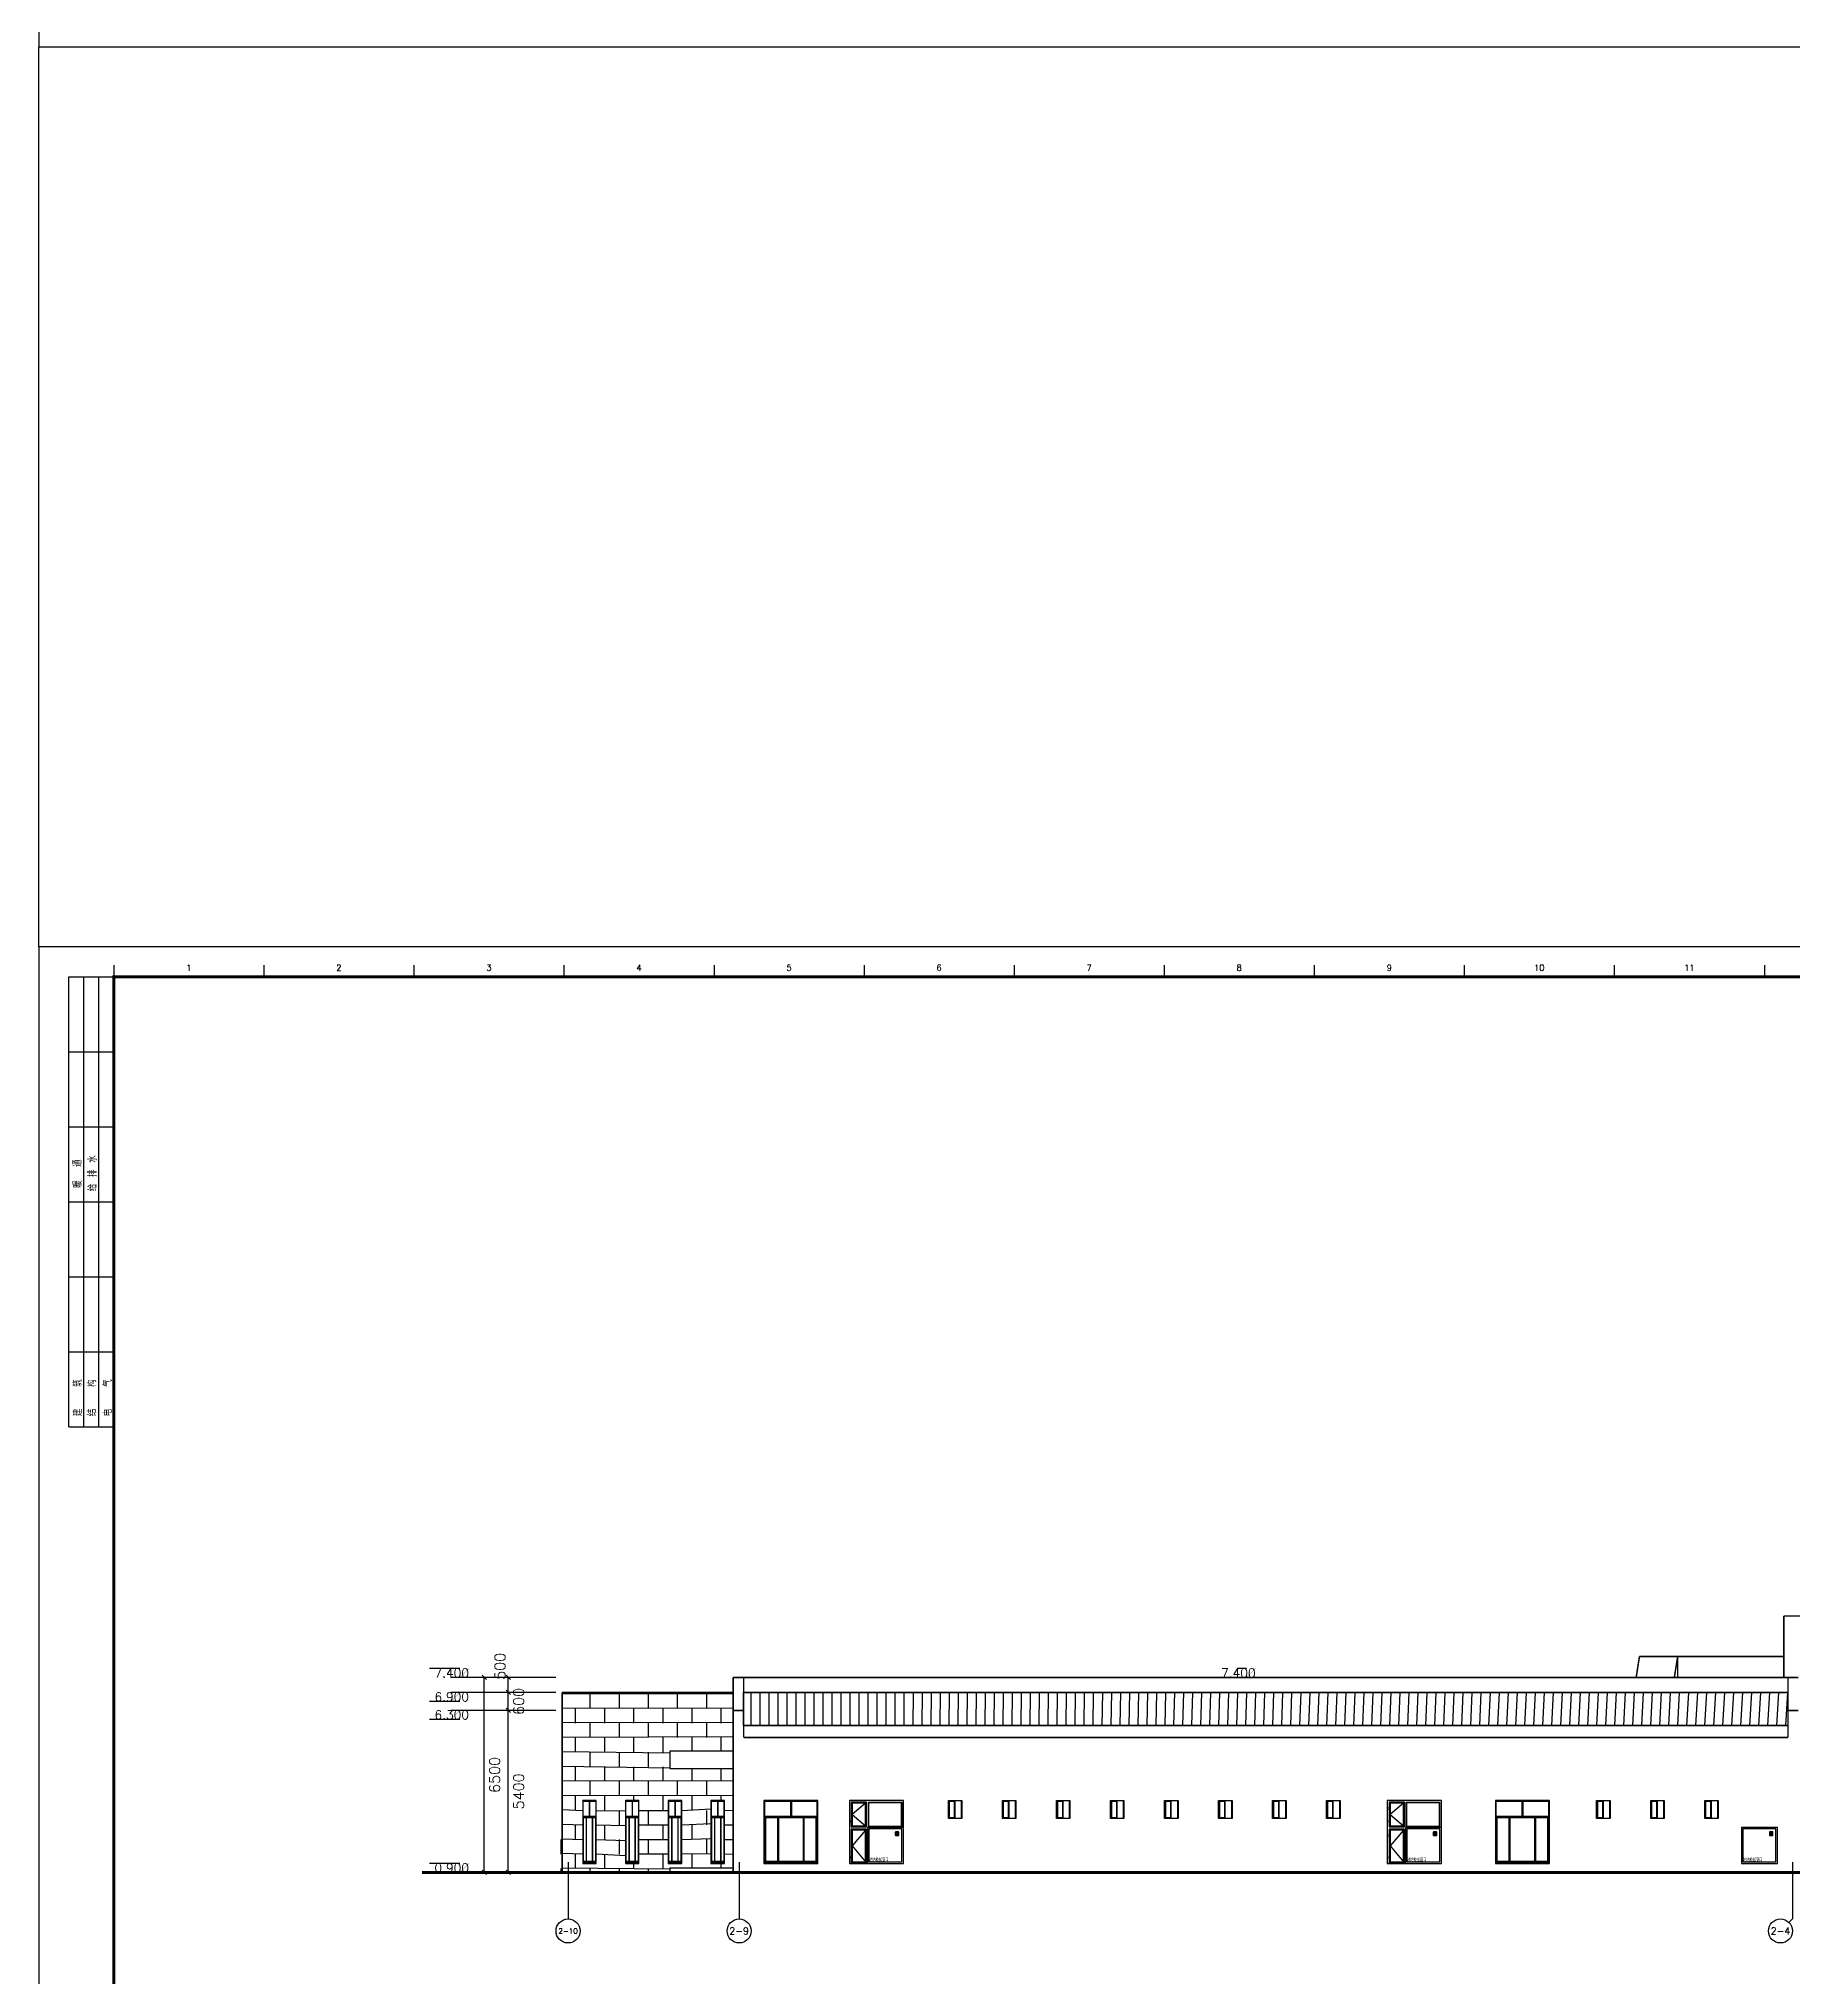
# Model space of a CAD drawing. Header units: inches. Extents: x 0 to 508000, y 0 to 738838.
# Drawn here: x 277300 to 335761, y 362194 to 426803 of the extents above; entities that cross this region are included whole.
import ezdxf
from ezdxf.enums import TextEntityAlignment as Align
from ezdxf.lldxf.tags import DXFTag

# ---------------------------------------------------------------- set-up
doc = ezdxf.new("R2010")
doc.units = ezdxf.units.IN
doc.header["$LTSCALE"] = 1000
doc.header["$MEASUREMENT"] = 0
doc.layers.get('0').update_dxf_attribs({"true_color": 0xffffff})
for name, color, linetype, true_color in [('AXIS', 3, 'Continuous', 0x00ff00), ('bbbblll', 4, 'ACAD_ISO03W100', 0x00ffff), ('DIM_ELEV', 3, 'Continuous', 0x00ff00), ('E_WINDOW', 4, 'Continuous', 0x00ffff), ('PUB_DIM', 3, 'Continuous', 0x00ff00), ('TK', 7, 'Continuous', 0xffffff), ('ZG-图框层', 4, 'Continuous', 0x00ffff)]:
    doc.layers.add(name, color=color, linetype=linetype, true_color=true_color)
doc.styles.add('CCIAD-图框(会签栏)', font='txt.shx', dxfattribs={"height": 0.2, "bigfont": 'gbcbig.shx'})
doc.styles.add('ISOCP', font='txt.shx', dxfattribs={"height": 0.2, "bigfont": 'gbcbig.shx'})
doc.styles.add('TXTSTY_ANONYMOUS', font='txt.shx', dxfattribs={"height": 0.2, "bigfont": 'gbcbig.shx'})
tags = doc.linetypes.add('ACAD_ISO03W100', pattern=[30, 12, -18]).pattern_tags.tags
tags[6:7] = [DXFTag(74, 4), DXFTag(75, 0), DXFTag(340, '0'), DXFTag(46, 0.0), DXFTag(50, 0.0), DXFTag(44, 0.0), DXFTag(45, 0.0)]
tags[4:5] = [DXFTag(74, 4), DXFTag(75, 0), DXFTag(340, '0'), DXFTag(46, 0.0), DXFTag(50, 0.0), DXFTag(44, 0.0), DXFTag(45, 0.0)]
tags = doc.linetypes.add('DASH', pattern=[0.35, 0.25, -0.1]).pattern_tags.tags
tags[6:7] = [DXFTag(74, 4), DXFTag(75, 0), DXFTag(340, '0'), DXFTag(46, 0.0), DXFTag(50, 0.0), DXFTag(44, 0.0), DXFTag(45, 0.0)]
tags[4:5] = [DXFTag(74, 4), DXFTag(75, 0), DXFTag(340, '0'), DXFTag(46, 0.0), DXFTag(50, 0.0), DXFTag(44, 0.0), DXFTag(45, 0.0)]

# ---------------------------------------------------------------- blocks, each defined once
blk = doc.blocks.new('DAnoyomous6621')
at = {"layer": 'DIM_ELEV', "lineweight": -3}
blk.add_line((317546.4123057127, 372486.2611203194), (317246.4123057127, 372486.2611203194), dxfattribs=at)
at = {"layer": 'DIM_ELEV', "lineweight": -3, "const_width": 1}
blk.add_lwpolyline([(317246.4123057127, 372486.2611203194), (317846.4123057127, 372486.2611203194), (317546.4123057127, 372186.2611203194)], close=True, dxfattribs=at)
at = {"layer": 'DIM_ELEV', "color": 7, "true_color": 0xffffff, "style": 'TXTSTY_ANONYMOUS'}
blk.add_text('7.400', height=297.5, dxfattribs=at).set_placement((317846.4123057127, 372186.2611203194), align=Align.RIGHT)
blk = doc.blocks.new('DAnoyomous6688')
at = {"layer": 'DIM_ELEV', "lineweight": -3}
for p, q in [((291332.6489999294, 365986.2611203194), (290324.6489999294, 365986.2611203194)), ((294530.8607159853, 365686.2611203194), (291032.6489999294, 365686.2611203194))]:
    blk.add_line(p, q, dxfattribs=at)
at = {"layer": 'DIM_ELEV', "lineweight": -3, "const_width": 1}
blk.add_lwpolyline([(291032.6489999294, 365986.2611203194), (291632.6489999294, 365986.2611203194), (291332.6489999294, 365686.2611203194)], close=True, dxfattribs=at)
at = {"layer": 'DIM_ELEV', "color": 7, "true_color": 0xffffff, "style": 'TXTSTY_ANONYMOUS'}
blk.add_text('0.900', height=297.5, dxfattribs=at).set_placement((291632.6489999294, 365686.2611203194), align=Align.RIGHT)
blk = doc.blocks.new('DAnoyomous6703')
at = {"layer": 'PUB_DIM', "lineweight": -3}
for p, q in [((294386.2246546745, 372186.2611203194), (292593.1688444614, 372186.2611203194)), ((293013.879522562, 372115.5504422188), (292872.4581663609, 372256.97179842)), ((292943.1688444614, 371686.2611203194), (292943.1688444614, 372186.2611203194)), ((294386.2246546745, 371686.2611203194), (292593.1688444614, 371686.2611203194)), ((293013.879522562, 371615.5504422188), (292872.4581663609, 371756.97179842)), ((292943.1688444614, 371086.2611203194), (292943.1688444614, 371686.2611203194)), ((294386.2246546745, 371086.2611203194), (292593.1688444614, 371086.2611203194)), ((293013.879522562, 371015.5504422188), (292872.4581663609, 371156.97179842)), ((292943.1688444614, 365686.2611203194), (292943.1688444614, 371086.2611203194)), ((293013.879522562, 365615.5504422188), (292872.4581663609, 365756.97179842)), ((294386.2246546745, 365686.2611203194), (292593.1688444614, 365686.2611203194))]:
    blk.add_line(p, q, dxfattribs=at)
at = {"layer": 'PUB_DIM', "color": 7, "true_color": 0xffffff, "style": 'TXTSTY_ANONYMOUS'}
for s, p in [('500', (292668.1688444614, 372556.2611203194)), ('600', (293293.1688444614, 371386.2611203194)), ('5400', (293293.1688444614, 368386.2611203194))]:
    blk.add_text(s, height=350, rotation=90.00000250447816, dxfattribs=at).set_placement(p, align=Align.MIDDLE_CENTER)
blk = doc.blocks.new('DAnoyomous6710')
at = {"layer": 'PUB_DIM', "lineweight": -3}
for p, q in [((293586.2246546745, 372186.2611203194), (291793.1688444614, 372186.2611203194)), ((292213.879522562, 372115.5504422188), (292072.4581663609, 372256.97179842)), ((292143.1688444614, 365686.2611203194), (292143.1688444614, 372186.2611203194)), ((292213.879522562, 365615.5504422188), (292072.4581663609, 365756.97179842)), ((293586.2246546745, 365686.2611203194), (291793.1688444614, 365686.2611203194))]:
    blk.add_line(p, q, dxfattribs=at)
at = {"layer": 'PUB_DIM', "color": 7, "true_color": 0xffffff, "style": 'TXTSTY_ANONYMOUS'}
blk.add_text('6500', height=350, rotation=90.00000250447816, dxfattribs=at).set_placement((292493.1688444614, 368936.2611203194), align=Align.MIDDLE_CENTER)
blk = doc.blocks.new('DAnoyomous6715')
at = {"layer": 'DIM_ELEV', "lineweight": -3}
for p, q in [((294530.8607159853, 371686.2611203194), (291032.6489999294, 371686.2611203194)), ((291332.6489999294, 371386.2611203194), (290324.6489999294, 371386.2611203194))]:
    blk.add_line(p, q, dxfattribs=at)
at = {"layer": 'DIM_ELEV', "lineweight": -3, "const_width": 1}
blk.add_lwpolyline([(291032.6489999294, 371386.2611203194), (291632.6489999294, 371386.2611203194), (291332.6489999294, 371686.2611203194)], close=True, dxfattribs=at)
at = {"layer": 'DIM_ELEV', "color": 7, "true_color": 0xffffff, "style": 'TXTSTY_ANONYMOUS'}
blk.add_text('6.900', height=297.5, dxfattribs=at).set_placement((291632.6489999294, 371686.2611203194), align=Align.TOP_RIGHT)
blk = doc.blocks.new('DAnoyomous6720')
at = {"layer": 'DIM_ELEV', "lineweight": -3}
for p, q in [((291332.6489999294, 372486.2611203194), (290324.6489999294, 372486.2611203194)), ((294530.8607159853, 372186.2611203194), (291032.6489999294, 372186.2611203194))]:
    blk.add_line(p, q, dxfattribs=at)
at = {"layer": 'DIM_ELEV', "lineweight": -3, "const_width": 1}
blk.add_lwpolyline([(291032.6489999294, 372486.2611203194), (291632.6489999294, 372486.2611203194), (291332.6489999294, 372186.2611203194)], close=True, dxfattribs=at)
at = {"layer": 'DIM_ELEV', "color": 7, "true_color": 0xffffff, "style": 'TXTSTY_ANONYMOUS'}
blk.add_text('7.400', height=297.5, dxfattribs=at).set_placement((291632.6489999294, 372186.2611203194), align=Align.RIGHT)
blk = doc.blocks.new('DAnoyomous6800')
at = {"layer": 'AXIS', "lineweight": -3}
for p, q in [((294936.2246544361, 366026.6223890781), (294936.2246544361, 364134.7754859924)), ((300636.2246545553, 366026.6223890781), (300636.2246545553, 364134.7754859924)), ((335736.2246547937, 366026.6223890781), (335736.2246547937, 364134.7754859924)), ((336036.2246546745, 366026.6223890781), (336036.2246546745, 364134.7754859924)), ((347736.2246546745, 366026.6223890781), (347736.2246546745, 364134.7754859924)), ((335736.2246547937, 364134.7754859924), (335619.0673673153, 364017.618198514)), ((336036.2246546745, 364134.7754859924), (336153.381942153, 364017.618198514))]:
    blk.add_line(p, q, dxfattribs=at)
for centre in [(294936.2246544361, 363734.7754859924), (300636.2246545553, 363734.7754859924), (335336.2246547937, 363734.7754859924), (336436.2246546745, 363734.7754859924), (347736.2246546745, 363734.7754859924)]:
    blk.add_circle(centre, 400, dxfattribs=at)
at = {"layer": 'AXIS', "color": 7, "true_color": 0xffffff, "style": 'TXTSTY_ANONYMOUS'}
for s, height, p in [('2-10', 175, (294936.2246544361, 363734.7754859924)), ('2-9', 233.3333282470703, (300636.2246545553, 363734.7754859924)), ('2-4', 233.3333282470703, (335336.2246547937, 363734.7754859924)), ('2-3', 233.3333282470703, (336436.2246546745, 363734.7754859924)), ('2-1', 233.3333282470703, (347736.2246546745, 363734.7754859924))]:
    blk.add_text(s, height=height, dxfattribs=at).set_placement(p, align=Align.MIDDLE_CENTER)
blk = doc.blocks.new('$EWDLib$00000591')
at = {"lineweight": -3}
for p, q in [((-9.094947017729282e-13, 2100), (0, 0)), ((2700, 2100), (-9.094947017729282e-13, 2100)), ((30, 2070), (30, 30.00000000000023)), ((2670.000000000001, 2070), (30, 2070)), ((1325.048, 2070), (1325.048, 1577.235)), ((1375.048, 2070), (1375.048, 1577.235)), ((2670.000000000001, 30.00000000000023), (2670.000000000001, 2070)), ((2700.000000000002, 1.989519660128281e-13), (2700, 2100)), ((30, 1577.235), (2670.000000000001, 1577.235)), ((79.44000000001415, 1527.96), (79.4399999999996, 79.27500000000055)), ((79.44000000001415, 1527.96), (677.6640000000143, 1527.959999999997)), ((677.6640000000143, 1577.235), (677.6639999999998, 30.00000000000023)), ((727.1040000000148, 1527.96), (727.1040000000003, 79.27500000000055)), ((727.1040000000148, 1527.96), (1972.896000000022, 1527.96)), ((1972.896000000001, 79.2750000000002), (1972.896000000015, 1577.235)), ((2022.336, 30.00000000000023), (2022.336000000015, 1527.96)), ((2022.336000000015, 1527.96), (2620.560000000008, 1527.96)), ((2620.56, 79.2750000000002), (2620.560000000008, 1527.96)), ((0, 1.989519660128281e-13), (2700.000000000002, 1.989519660128281e-13)), ((30, 30.00000000000023), (2670.000000000001, 30.00000000000023)), ((79.4399999999996, 79.2750000000002), (677.6639999999998, 79.2750000000002)), ((727.1040000000003, 79.2750000000002), (1972.896000000001, 79.2750000000002)), ((2022.336, 79.2750000000002), (2620.56, 79.2750000000002))]:
    blk.add_line(p, q, dxfattribs=at)
blk = doc.blocks.new('$EWDLib$00000592')
at = {"lineweight": -3, "ltscale": 100}
for p, q in [((30, 1470), (30, 30)), ((1170, 1470), (30, 1470)), ((30, 30), (1170, 30)), ((600, 1470), (600, 30)), ((647.5, 1422), (647.5, 78.00000000000182)), ((1122.5, 1422), (647.5, 1422)), ((647.5, 78.00000000000176), (1122.5, 78.00000000000176)), ((1122.5, 78.00000000000176), (1122.5, 1422)), ((1170, 30), (1170, 1470))]:
    blk.add_line(p, q, dxfattribs=at)
at = {"lineweight": -3}
blk.add_lwpolyline([(0, 1500), (1200, 1500), (1200, 0), (0, 0)], close=True, dxfattribs=at)
blk = doc.blocks.new('bvhgfjhkjtu')
at = {"true_color": 0xff00bf}
blk.add_hatch(color=220, dxfattribs=at).paths.add_polyline_path([(1276703, 705500), (1276670, 705442.8423233504), (1276736, 705442.8423233505)], flags=0)
at = {"color": 220, "lineweight": -3, "true_color": 0xff00bf}
for points in [[(1275713, 704481), (1276913, 704481), (1276913, 705681), (1275713, 705681)], [(1275763, 704531), (1276863, 704531), (1276863, 705631), (1275763, 705631)], [(1276703, 705500), (1276670, 705442.8423233504), (1276736, 705442.8423233505)]]:
    blk.add_lwpolyline(points, close=True, dxfattribs=at)
for points in [[(1276658, 705411), (1276748, 705411, 0.4142135623764868), (1276763, 705426), (1276763, 705516, 0.4142135623764868), (1276748, 705531), (1276658, 705531, 0.4142135623764868), (1276643, 705516), (1276643, 705426, 0.4142135623764868)], [(1276658, 705416), (1276748, 705416, 0.4142135623842478), (1276758, 705426), (1276758, 705516, 0.4142135623842478), (1276748, 705526), (1276658, 705526, 0.4142135623842478), (1276648, 705516), (1276648, 705426, 0.4142135623842478)]]:
    blk.add_lwpolyline(points, format="xyb", close=True, dxfattribs=at)
at = {"color": 220, "true_color": 0xff00bf, "style": 'TXTSTY_ANONYMOUS'}
blk.add_text('消防救援窗口', height=106.25, dxfattribs=at).set_placement((1275774, 704549.5))
blk = doc.blocks.new('zhs')
at = {"layer": 'bbbblll', "lineweight": -3}
for p, q in [((-14530.24387486215, 28073.33221697937), (-14530.24387486215, 28003.33221697937)), ((-14527.74387486215, 28051.11202061499), (-14527.74387486215, 27946.60261570533)), ((-14512.74387486215, 28051.11202061499), (-14512.74387486215, 27946.60261570533)), ((-14510.24387486215, 28073.33221697937), (-14510.24387486215, 28003.33221697937))]:
    blk.add_line(p, q, dxfattribs=at)
for centre, radius, start, end in [((-14520.24387486215, 28073.33221697937), 10, 0, 180), ((-14520.24387486215, 28003.33221697937), 10, 180, 221.4096221092795), ((-14520.24387486215, 28051.11202061499), 7.499999999999091, 0, 180), ((-14520.24387486215, 27946.60261570533), 7.499999999999091, 180, 0), ((-14520.24387486215, 28003.33221697937), 10, 318.5903778907204, 0)]:
    blk.add_arc(centre, radius, start, end, dxfattribs=at)
blk = doc.blocks.new("zhs'")
at = {"layer": 'bbbblll', "linetype": 'ACAD_ISO03W100'}
blk.add_blockref('zhs', (14520.24387486215, -28051.11202061499), dxfattribs=at)
blk = doc.blocks.new('hy')
at = {"layer": 'bbbblll', "lineweight": -3}
for p, q in [((0, 50.00000000000728), (-24.99999999999818, 50.00000000000728)), ((-24.99999999999818, 50.00000000000728), (-25, 3.645084234449314e-12)), ((8.000000000001817, 0), (-24.99999999999817, 7.276000000000001e-12)), ((-8, 50.00000000000728), (-8.000000000001817, 1.091393642127514e-11)), ((0, 50.00000000000728), (0, -49.99999999999635)), ((7.999999999998182, -49.99999999999635), (8.000000000001817, 1.091393642127514e-11)), ((7.999999999998182, -49.99999999999635), (0, -49.99999999999635))]:
    blk.add_line(p, q, dxfattribs=at)
blk = doc.blocks.new('vfdhgfh')
at = {"color": 4, "lineweight": -3, "true_color": 0x00ffff}
for p, q in [((815427211.7526596, 579734439.7880464), (815427178.7526596, 579734472.7880464)), ((815427656.7526596, 579734439.7880464), (815427689.7526596, 579734472.7880464)), ((815427681.7526596, 579734464.7880464), (815427681.7526596, 579733659.7880464)), ((815427761.7526596, 579734464.7880464), (815427761.7526596, 579733659.7880464)), ((815427761.7526596, 579734464.7880464), (815427761.7526596, 579733659.7880464)), ((815427211.7526596, 579733684.7880464), (815427178.7526596, 579733651.7880464)), ((815427211.7526596, 579733539.7880464), (815427178.7526596, 579733572.7880464)), ((815427186.7526596, 579733659.7880464), (815427681.7526596, 579733659.7880464)), ((815427656.7526596, 579733684.7880464), (815427689.7526596, 579733651.7880464)), ((815427656.7526596, 579733539.7880464), (815427689.7526596, 579733572.7880464)), ((815427681.7526596, 579733564.7880464), (815427681.7526596, 579732459.7880464)), ((815427761.7526596, 579733659.7880464), (815428856.7526596, 579733659.7880464)), ((815428856.7526596, 579733659.7880464), (815427761.7526596, 579733659.7880464)), ((815427211.7526596, 579732484.7880464), (815427178.7526596, 579732451.7880464)), ((815427186.7526596, 579732459.7880464), (815427681.7526596, 579732459.7880464)), ((815427656.7526596, 579732484.7880464), (815427689.7526596, 579732451.7880464))]:
    blk.add_line(p, q, dxfattribs=at)
at = {"color": 252, "linetype": 'DASH', "lineweight": -3, "ltscale": 0.25, "true_color": 0x848484}
for p, q in [((815427656.7526596, 579734439.7880464), (815427211.7526596, 579734062.2880464)), ((815427211.7526596, 579734062.2880464), (815427656.7526596, 579733684.7880464)), ((815427656.7526596, 579733539.7880464), (815427211.7526596, 579733012.2880464)), ((815427211.7526596, 579733012.2880464), (815427656.7526596, 579732484.7880464))]:
    blk.add_line(p, q, dxfattribs=at)
at = {"color": 4, "lineweight": -3, "true_color": 0x00ffff}
for points in [[(815427121.7526596, 579732429.7880464), (815428921.7526596, 579732429.7880464), (815428921.7526596, 579734529.7880464), (815427121.7526596, 579734529.7880464)], [(815427178.7526596, 579733651.7880464), (815427689.7526596, 579733651.7880464), (815427689.7526596, 579734472.7880464), (815427178.7526596, 579734472.7880464)], [(815427186.7526596, 579733659.7880464), (815427681.7526596, 579733659.7880464), (815427681.7526596, 579734464.7880464), (815427186.7526596, 579734464.7880464)], [(815427211.7526596, 579733684.7880464), (815427656.7526596, 579733684.7880464), (815427656.7526596, 579734439.7880464), (815427211.7526596, 579734439.7880464)], [(815428864.7526596, 579733651.7880464), (815427753.7526596, 579733651.7880464), (815427753.7526596, 579734472.7880464), (815428864.7526596, 579734472.7880464)], [(815428856.7526596, 579733659.7880464), (815427761.7526596, 579733659.7880464), (815427761.7526596, 579734464.7880464), (815428856.7526596, 579734464.7880464)], [(815427178.7526596, 579732451.7880464), (815427689.7526596, 579732451.7880464), (815427689.7526596, 579733572.7880464), (815427178.7526596, 579733572.7880464)], [(815427186.7526596, 579732459.7880464), (815427681.7526596, 579732459.7880464), (815427681.7526596, 579733564.7880464), (815427186.7526596, 579733564.7880464)], [(815427211.7526596, 579732484.7880464), (815427656.7526596, 579732484.7880464), (815427656.7526596, 579733539.7880464), (815427211.7526596, 579733539.7880464)]]:
    blk.add_lwpolyline(points, close=True, dxfattribs=at)
for points in [[(815427681.7526596, 579734464.7880464), (815427186.7526596, 579734464.7880464), (815427186.7526596, 579733659.7880464)], [(815428856.7526596, 579733659.7880464), (815428856.7526596, 579734464.7880464), (815427761.7526596, 579734464.7880464)], [(815427761.7526596, 579734464.7880464), (815428856.7526596, 579734464.7880464), (815428856.7526596, 579733659.7880464)], [(815427681.7526596, 579733564.7880464), (815427186.7526596, 579733564.7880464), (815427186.7526596, 579732459.7880464)]]:
    blk.add_lwpolyline(points, dxfattribs=at)
at = {"color": 4, "true_color": 0x00ffff, "rotation": 180}
for name, p in [('hy', (815427186.7526596, 579734264.7880464)), ("zhs'", (815427671.7526596, 579734010.0333438)), ('hy', (815427186.7526596, 579733364.7880464)), ("zhs'", (815427671.7526596, 579732960.0333438))]:
    blk.add_blockref(name, p, dxfattribs=at)
at = {"color": 4, "true_color": 0x00ffff, "xscale": -1}
for p in [(815427186.7526596, 579733859.7880464), (815427186.7526596, 579732659.7880464)]:
    blk.add_blockref('hy', p, dxfattribs=at)
blk.add_blockref('bvhgfjhkjtu', (814152008.7526596, 579027948.7880464))
blk = doc.blocks.new('DAnoyomous6999')
at = {"layer": 'DIM_ELEV', "lineweight": -3}
for p, q in [((294530.8607159853, 371086.2611203194), (291032.6489999294, 371086.2611203194)), ((291332.6489999294, 370786.2611203194), (290324.6489999294, 370786.2611203194))]:
    blk.add_line(p, q, dxfattribs=at)
at = {"layer": 'DIM_ELEV', "lineweight": -3, "const_width": 1}
blk.add_lwpolyline([(291032.6489999294, 370786.2611203194), (291632.6489999294, 370786.2611203194), (291332.6489999294, 371086.2611203194)], close=True, dxfattribs=at)
at = {"layer": 'DIM_ELEV', "color": 7, "true_color": 0xffffff, "style": 'TXTSTY_ANONYMOUS'}
blk.add_text('6.300', height=297.5, dxfattribs=at).set_placement((291632.6489999294, 371086.2611203194), align=Align.TOP_RIGHT)

msp = doc.modelspace()

# ---------------------------------------------------------------- hatches: boundary and pattern name
at = {"true_color": 0x7f00ff}
h = msp.add_hatch(dxfattribs=at)
h.set_pattern_fill('AR-B816', color=190, scale=10160, angle=90, style=0)
h.set_pattern_definition([(0, (-815125660.5280046, -579370280.200466), (0, 485.2416000000001), []), (90, (-815125660.5280046, -579370280.200466), (-485.2416000000001, 485.2416000000001), [485.2416000000001, -485.2416000000001])])
h.paths.add_polyline_path([(300436.2246547937, 371686.2611203194), (294736.2246546745, 371686.2611203194), (294736.2246546745, 365686.2611203194), (298336.2246547937, 365686.2611203194), (298336.2246547937, 365836.2611203194), (300436.2246547937, 365836.2611203194), (300436.2246547937, 369136.2611203194), (298336.2246546745, 369136.2611203194), (298336.2246547937, 369736.2611203194), (300436.2246547937, 369736.2611203194)], flags=0)
h.paths.add_polyline_path([(295423.7246546745, 365986.2611203194), (295873.7246546745, 365986.2611203194), (295873.7246546745, 368086.2611203194), (295423.7246546745, 368086.2611203194)], flags=0)
h.paths.add_polyline_path([(296848.7246547937, 368086.2611203194), (296848.7246547937, 365986.2611203194), (297298.7246546745, 365986.2611203194), (297298.7246546745, 368086.2611203194)], flags=0)
h.paths.add_polyline_path([(298273.7246544361, 365986.2611203194), (298723.7246544361, 365986.2611203194), (298723.7246544361, 368086.2611203194), (298273.7246544361, 368086.2611203194)], flags=0)
h.paths.add_polyline_path([(299698.7246547937, 368086.2611203194), (299698.7246547937, 365986.2611203194), (300148.7246546745, 365986.2611203194), (300148.7246546745, 368086.2611203194)], flags=0)
at = {"true_color": 0x848484}
h = msp.add_hatch(dxfattribs=at)
h.set_pattern_fill('玻璃', color=252, scale=6350, angle=90, style=0)
h.set_pattern_definition([(90, (-815125960.5280046, -579370280.200466), (-300, 1.83697019872103e-14), [])])
h.paths.add_polyline_path([(300786.2246547937, 371686.2611203194), (300786.2246547937, 370586.2611203194), (335586.2246545553, 370586.2611203194), (335586.2246545553, 371686.2611203194)], flags=0)

# ---------------------------------------------------------------- linework, layer by layer
at = {"lineweight": -3}
msp.add_line((277300.0000128746, 396538.4308348894), (277300.0000128746, 426538.4308348894), dxfattribs=at)
for points, const_width in [([(335446.0659569502, 374236.2611203194), (349632.2406681776, 374236.2611203194)], 50), ([(335446.0659569502, 372186.2611203194), (335446.0659569502, 374236.2611203194)], 50), ([(330637.739844799, 372886.2611203194), (330527.7454565763, 372186.2611203194)], 50), ([(335446.0659571886, 372886.2611203194), (330637.739844799, 372886.2611203194)], 50), ([(331910.5320509672, 372886.2611203194), (331800.5376627445, 372186.2611203194)], 50), ([(331910.5320512056, 372886.2611218691), (331910.5320512056, 372186.2611203194)], 50), ([(300436.2246547937, 372186.2611203194), (335936.2246545553, 372186.2611203194)], 50), ([(300436.2246547937, 372186.2611203194), (300436.2246547937, 370586.2611203194)], 50), ([(300786.2246547937, 372186.2611203194), (300786.2246547937, 370186.2611203194)], 50), ([(335586.2246545553, 372186.2611203194), (335586.2246545553, 370186.2611203194)], 50), ([(294736.2246546745, 370186.2611203194), (294736.2246546745, 371686.2611203194)], 50), ([(295086.2246546745, 371686.2611203194), (294736.2246546745, 371686.2611203194)], 50), ([(295086.2246546745, 371686.2611203194), (300436.2246547937, 371686.2611203194)], 50), ([(335586.2246545553, 371686.2611203194), (300786.2246547937, 371686.2611203194)], 50), ([(300786.2246547937, 371086.2611203194), (300436.2246547937, 371086.2611203194)], 50), ([(335586.2246545553, 371086.2611203194), (335936.2246545553, 371086.2611203194)], 50), ([(294736.2246546745, 365686.2611203194), (294736.2246546745, 370186.2611203194)], 50), ([(300436.2246547937, 370586.2611203194), (300436.2246547937, 365686.2611203194)], 50), ([(335586.2246545553, 370586.2611203194), (300786.2246547937, 370586.2611203194)], 50), ([(335586.2246545553, 370186.2611203194), (300786.2246547937, 370186.2611203194)], 50), ([(391725.1742238998, 365686.2611203194), (290066.6726019382, 365686.2611203194)], 100)]:
    msp.add_lwpolyline(points, dxfattribs=dict(at, const_width=const_width))
msp.add_lwpolyline([(300436.2246547937, 371686.2611203194), (294736.2246546745, 371686.2611203194), (294736.2246546745, 365686.2611203194), (298336.2246547937, 365686.2611203194), (298336.2246547937, 365836.2611203194), (300436.2246547937, 365836.2611203194), (300436.2246547937, 369136.2611203194), (298336.2246546745, 369136.2611203194), (298336.2246547937, 369736.2611203194), (300436.2246547937, 369736.2611203194)], close=True, dxfattribs=at)
at = {"color": 252, "lineweight": -3, "true_color": 0x848484}
msp.add_lwpolyline([(300786.2246547937, 371686.2611203194), (335586.2246545553, 371686.2611203194), (335586.2246545553, 370586.2611203194), (300786.2246547937, 370586.2611203194)], close=True, dxfattribs=at)
at = {"color": 2, "lineweight": -3, "true_color": 0xffff00, "const_width": 30}
for points in [[(298336.2246547937, 369736.2611203194), (300436.2246547937, 369736.2611203194)], [(298336.2246547937, 369736.2611203194), (298336.2246546745, 369136.2611203194)], [(298336.2246534824, 369136.2611203194), (300436.2246547937, 369136.2611203194)], [(300436.2246547937, 365836.2611203194), (298336.2246547937, 365836.2611203194), (298336.2246547937, 365686.2611203194)]]:
    msp.add_lwpolyline(points, dxfattribs=at)
at = {"color": 190, "lineweight": -3, "true_color": 0x7f00ff, "const_width": 20}
for points in [[(295423.7246546745, 365986.2611203194), (295873.7246546745, 365986.2611203194), (295873.7246546745, 368086.2611203194), (295423.7246546745, 368086.2611203194)], [(296848.7246547937, 368086.2611203194), (297298.7246546745, 368086.2611203194), (297298.7246546745, 365986.2611203194), (296848.7246547937, 365986.2611203194)], [(298273.7246544361, 365986.2611203194), (298723.7246544361, 365986.2611203194), (298723.7246544361, 368086.2611203194), (298273.7246544361, 368086.2611203194)], [(299698.7246547937, 368086.2611203194), (300148.7246546745, 368086.2611203194), (300148.7246546745, 365986.2611203194), (299698.7246547937, 365986.2611203194)]]:
    msp.add_lwpolyline(points, close=True, dxfattribs=at)
at = {"layer": 'TK', "lineweight": -3}
for p, q in [((278299.9999444485, 395538.4308348894), (279799.9999444485, 395538.4308348894)), ((278299.9999444485, 388038.4308348894), (278299.9999444485, 395538.4308348894)), ((278799.9999444485, 388038.4308348894), (278799.9999444485, 395538.4308348894)), ((279299.9999444485, 388038.4308348894), (279299.9999444485, 395538.4308348894)), ((279799.9999444485, 395929.7506915331), (279799.9999444485, 395538.4308348894)), ((279799.9999444485, 388038.4308348894), (279799.9999444485, 395538.4308348894)), ((284799.9999444485, 395929.7506915331), (284799.9999444485, 395538.4308348894)), ((289799.9999444485, 395929.7506915331), (289799.9999444485, 395538.4308348894)), ((294799.9999444485, 395929.7506915331), (294799.9999444485, 395538.4308348894)), ((299799.9999444485, 395929.7506915331), (299799.9999444485, 395538.4308348894)), ((304799.9999444485, 395929.7506915331), (304799.9999444485, 395538.4308348894)), ((309799.9999444485, 395929.7506915331), (309799.9999444485, 395538.4308348894)), ((314799.9999444485, 395929.7506915331), (314799.9999444485, 395538.4308348894)), ((319799.9999444485, 395929.7506915331), (319799.9999444485, 395538.4308348894)), ((324799.9999444485, 395929.7506915331), (324799.9999444485, 395538.4308348894)), ((329799.9999444485, 395929.7506915331), (329799.9999444485, 395538.4308348894)), ((334799.9999444485, 395929.7506915331), (334799.9999444485, 395538.4308348894)), ((278299.9999444485, 393038.4308348894), (279799.9999444485, 393038.4308348894)), ((278299.9999444485, 390538.4308348894), (279799.9999444485, 390538.4308348894)), ((278299.9999444485, 380538.4308348894), (278299.9999444485, 388038.4308348894)), ((278299.9999444485, 388038.4308348894), (279799.9999444485, 388038.4308348894)), ((278299.9999444485, 388038.4308348894), (279799.9999444485, 388038.4308348894)), ((278799.9999444485, 380538.4308348894), (278799.9999444485, 388038.4308348894)), ((279299.9999444485, 380538.4308348894), (279299.9999444485, 388038.4308348894)), ((279799.9999444485, 380538.4308348894), (279799.9999444485, 388038.4308348894)), ((278299.9999444485, 385538.4308348894), (279799.9999444485, 385538.4308348894)), ((278299.9999444485, 383038.4308348894), (279799.9999444485, 383038.4308348894)), ((278299.9999444485, 380538.4308348894), (279799.9999444485, 380538.4308348894))]:
    msp.add_line(p, q, dxfattribs=at)
at = {"layer": 'ZG-图框层', "lineweight": -3}
for points in [[(277300.0000128746, 510638.4308348894), (277300.0000128746, 426538.4308348894), (411100.0000128746, 426538.4308348894), (411100.0000128746, 510638.4308348894)], [(277300.0000128746, 396538.4308348894), (277300.0000128746, 312438.4308348894), (411100.0000128746, 312438.4308348894), (411100.0000128746, 396538.4308348894)]]:
    msp.add_lwpolyline(points, close=True, dxfattribs=at)
at = {"layer": 'ZG-图框层', "lineweight": -3, "const_width": 100}
msp.add_lwpolyline([(279799.9999444485, 313484.0907632113), (279799.9999444485, 395538.4308348894), (410099.9999843836, 395538.4308348894), (410099.9999843836, 313484.0907632113)], close=True, dxfattribs=at)

# ---------------------------------------------------------------- block references
for name, p in [('vfdhgfh', (-815122810.5280048, -579366443.526926)), ('vfdhgfh', (-815104885.5280046, -579366443.526926)), ('bvhgfjhkjtu', (-941676.7753454447, -338494.7388796806))]:
    msp.add_blockref(name, p)
at = {"layer": 'AXIS'}
msp.add_blockref('DAnoyomous6800', (0, 0), dxfattribs=at)
at = {"layer": 'DIM_ELEV'}
for name in ['DAnoyomous6720', 'DAnoyomous6621', 'DAnoyomous6715', 'DAnoyomous6999', 'DAnoyomous6688']:
    msp.add_blockref(name, (0, 0), dxfattribs=at)
at = {"layer": 'E_WINDOW'}
for p, xscale in [((295423.7246546745, 365986.2611203194), 0.1666666666225149), ((296848.7246547937, 365986.2611203194), 0.1666666666225149), ((298273.7246545553, 365986.2611203194), 0.1666666666225149), ((299698.7246546745, 365986.2611203194), 0.1666666666225149), ((301461.2246546745, 365986.2611203194), 0.666666666666666), ((325836.2246547937, 365986.2611203194), 0.666666666666666)]:
    msp.add_blockref('$EWDLib$00000591', p, dxfattribs=dict(at, xscale=xscale))
at = {"layer": 'E_WINDOW', "xscale": 0.375, "yscale": 0.4, "rotation": 180}
for p in [(308061.2246544361, 368086.2611203194), (309861.2246546745, 368086.2611202002), (311661.2246546745, 368086.2611202002), (313461.2246546745, 368086.2611202002), (315261.2246543169, 368086.2611202002), (317061.2246539593, 368086.2611202002), (318861.2246544361, 368086.2611202002), (320661.2246539593, 368086.2611202002), (329661.2246545553, 368086.2611202002), (331461.2246543169, 368086.2611202002), (333261.2246550322, 368086.2611202002)]:
    msp.add_blockref('$EWDLib$00000592', p, dxfattribs=at)
at = {"layer": 'PUB_DIM'}
for name in ['DAnoyomous6703', 'DAnoyomous6710']:
    msp.add_blockref(name, (0, 0), dxfattribs=at)

# ---------------------------------------------------------------- texts
at = {"layer": 'TK', "style": 'ISOCP'}
for s, p in [('1', (282299.9999444485, 395842.2581040859)), ('2', (287299.9999444485, 395842.2581040859)), ('3', (292299.9999444485, 395842.2581040859)), ('4', (297299.9999444485, 395842.2581040859)), ('5', (302299.9999444485, 395842.2581040859)), ('6', (307299.9999444485, 395842.2581040859)), ('7', (312299.9999444485, 395842.2581040859)), ('8', (317299.9999444485, 395842.2581040859)), ('9', (322299.9999444485, 395842.2581040859)), ('10', (327299.9999444485, 395842.2581040859)), ('11', (332299.9999444485, 395842.2581040859))]:
    msp.add_text(s, height=200, dxfattribs=at).set_placement(p, align=Align.MIDDLE_CENTER)
at = {"layer": 'TK', "style": 'CCIAD-图框(会签栏)'}
for s, p in [('暖  通', (278726.6506479979, 388503.7447367907)), ('给 排 水', (279226.5404449701, 388393.9076502323)), ('建   筑', (278735.4219212532, 380893.9076502323)), ('结   构', (279209.0713558197, 380893.9076502323)), ('电   气', (279735.3484638929, 380893.9076502323))]:
    msp.add_text(s, height=250, rotation=90.00000250447816, dxfattribs=at).set_placement(p)

doc.saveas('drawing.dxf')
